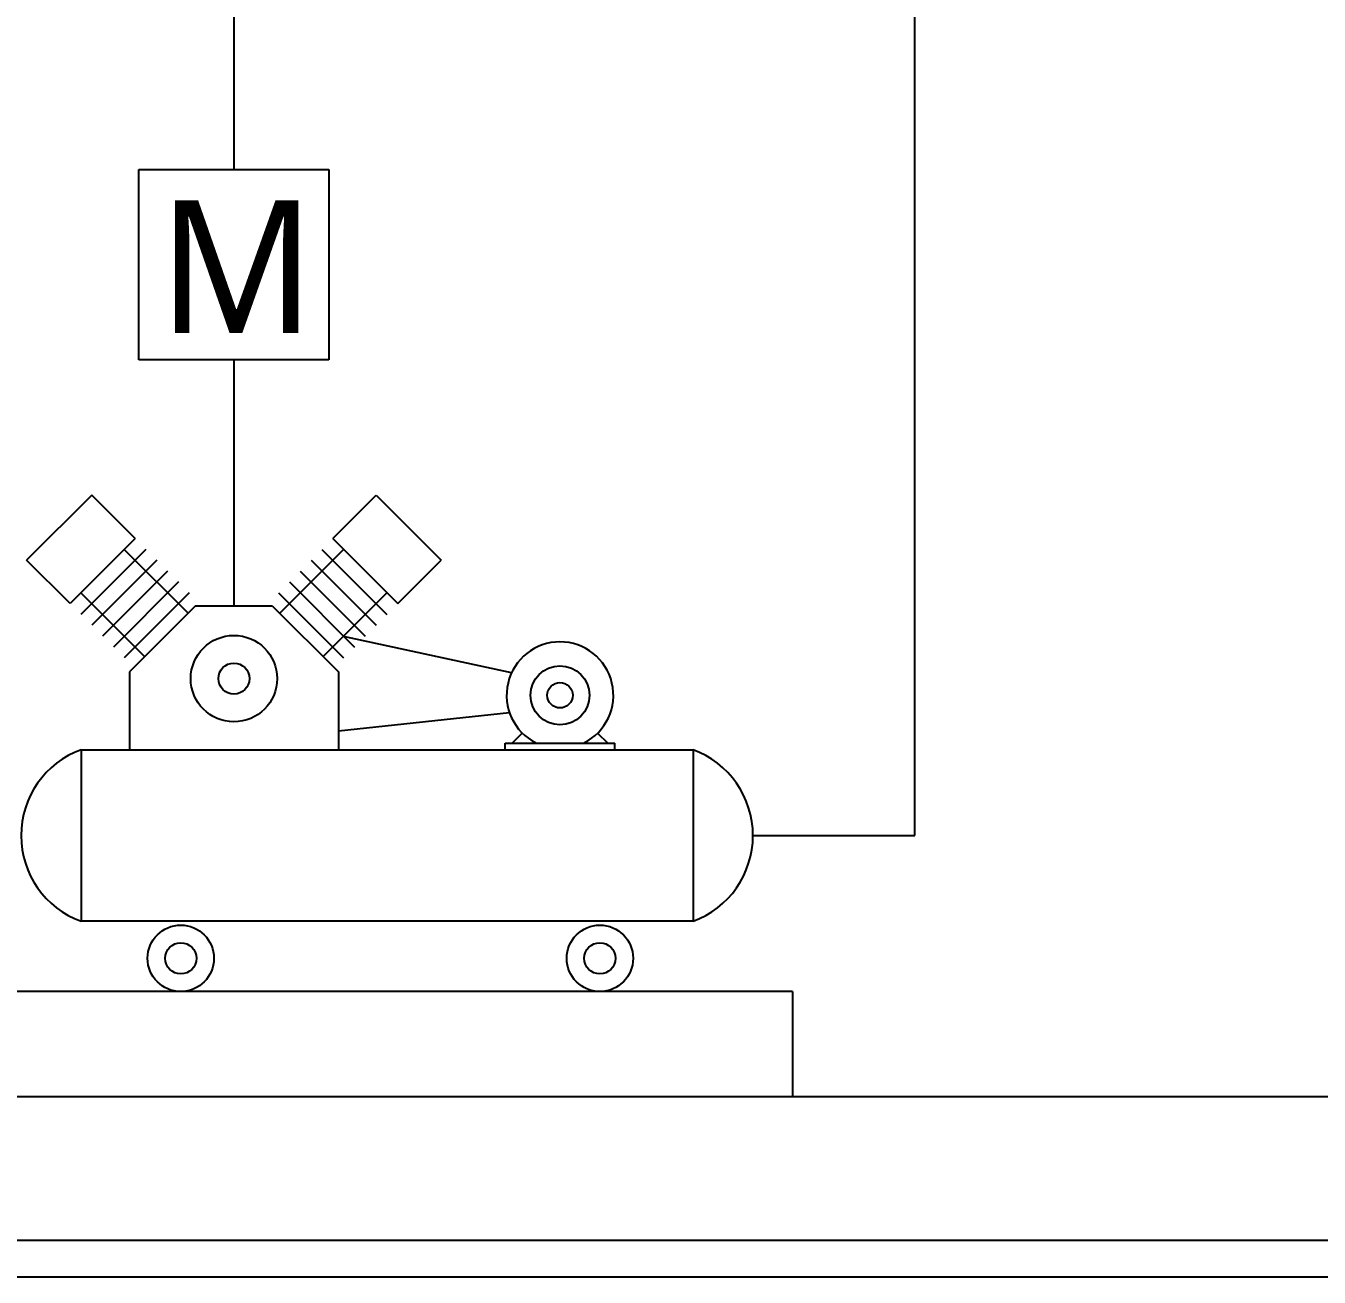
# Model space of a CAD drawing. Header units: millimetres. Extents: x -86 to 11742, y 5229 to 11464.
# Drawn here: x 5295.53 to 5342.66, y 5306.81 to 5352.4 of the extents above; entities that cross this region are included whole.
import ezdxf
from ezdxf.enums import TextEntityAlignment as Align

# ---------------------------------------------------------------- set-up
doc = ezdxf.new("R2010")
doc.units = ezdxf.units.MM
doc.header["$LTSCALE"] = 5
doc.linetypes.add('HIDDEN', pattern=[0.375, 0.25, -0.125])
doc.layers.add('AUTO', color=7, linetype='CONTINUOUS')
doc.layers.add('NARA', color=8, linetype='CONTINUOUS')
doc.styles.add('QQ', font='MALGUN.TTF.TTF')

msp = doc.modelspace()

# ---------------------------------------------------------------- linework, layer by layer
at = {"layer": 'AUTO'}
msp.add_lwpolyline([(5228.72, 5472.933), (5494.764, 5472.933), (5494.764, 5306.809), (5228.72, 5306.809)], close=True, dxfattribs=at)
at = {"layer": 'NARA', "color": 8, "linetype": 'HIDDEN', "ltscale": 40}
for p, q in [((5327.925, 5322.899), (5327.925, 5400.281)), ((5322.028, 5322.899), (5327.925, 5322.899))]:
    msp.add_line(p, q, dxfattribs=at)
at = {"layer": 'NARA', "color": 8, "linetype": 'HIDDEN', "ltscale": 500}
msp.add_line((5303.11, 5365.89), (5303.11, 5347.161), dxfattribs=at)
at = {"layer": 'NARA', "color": 8}
for p, q in [((5299.646, 5340.232), (5299.646, 5347.161)), ((5299.646, 5347.161), (5306.575, 5347.161)), ((5306.575, 5347.161), (5306.575, 5340.232)), ((5306.575, 5340.232), (5299.646, 5340.232)), ((5303.11, 5340.232), (5303.11, 5331.273)), ((5297.926, 5335.299), (5295.556, 5332.929)), ((5299.507, 5333.719), (5297.926, 5335.299)), ((5306.713, 5333.719), (5308.294, 5335.299)), ((5308.294, 5335.299), (5310.664, 5332.929)), ((5299.507, 5333.719), (5297.136, 5331.349)), ((5306.713, 5333.719), (5309.084, 5331.349)), ((5299.902, 5333.324), (5297.531, 5330.953)), ((5301.437, 5330.999), (5299.112, 5333.324)), ((5304.783, 5330.999), (5307.108, 5333.324)), ((5306.318, 5333.324), (5308.689, 5330.953)), ((5297.136, 5331.349), (5295.556, 5332.929)), ((5300.297, 5332.929), (5297.926, 5330.558)), ((5305.923, 5332.929), (5308.294, 5330.558)), ((5309.084, 5331.349), (5310.664, 5332.929)), ((5300.692, 5332.534), (5298.321, 5330.163)), ((5305.528, 5332.534), (5307.899, 5330.163)), ((5301.087, 5332.139), (5298.717, 5329.768)), ((5305.133, 5332.139), (5307.504, 5329.768)), ((5299.856, 5329.418), (5297.531, 5331.744)), ((5301.482, 5331.744), (5299.112, 5329.373)), ((5304.738, 5331.744), (5307.108, 5329.373)), ((5306.364, 5329.418), (5308.689, 5331.744)), ((5301.711, 5331.273), (5299.304, 5328.867)), ((5301.711, 5331.273), (5304.509, 5331.273)), ((5304.509, 5331.273), (5306.916, 5328.867)), ((5313.231, 5328.831), (5307.1, 5330.154)), ((5299.304, 5328.867), (5299.304, 5326.025)), ((5306.916, 5328.867), (5306.916, 5326.025)), ((5313.159, 5327.365), (5306.916, 5326.697)), ((5313.621, 5326.632), (5313.25, 5326.269)), ((5316.368, 5326.632), (5316.739, 5326.269)), ((5312.999, 5326.025), (5312.999, 5326.269)), ((5312.999, 5326.269), (5316.99, 5326.269)), ((5316.99, 5326.025), (5316.99, 5326.269)), ((5297.538, 5326.025), (5319.844, 5326.025)), ((5297.538, 5326.025), (5297.538, 5319.773)), ((5319.844, 5326.025), (5319.844, 5319.773)), ((5319.844, 5319.773), (5297.538, 5319.773)), ((5323.474, 5317.216), (5241.446, 5317.216)), ((5323.474, 5317.216), (5323.474, 5313.39))]:
    msp.add_line(p, q, dxfattribs=at)
msp.add_lwpolyline([(5231.238, 5313.39), (5454.583, 5313.39), (5454.583, 5308.14), (5231.238, 5308.14)], close=True, dxfattribs=at)
for centre, radius in [((5303.11, 5328.617), 1.574), ((5303.11, 5328.617), 0.567), ((5314.995, 5328.01), 1.073), ((5314.995, 5328.01), 0.463), ((5301.174, 5318.425), 1.209), ((5316.449, 5318.425), 1.209), ((5301.174, 5318.425), 0.569), ((5316.449, 5318.425), 0.569)]:
    msp.add_circle(centre, radius, dxfattribs=at)
for centre, radius, start, end in [((5314.995, 5328.01), 1.946, 296.5306, 243.4694), ((5298.682, 5322.899), 3.328, 110.0999, 249.9001), ((5318.7, 5322.899), 3.328, 290.0999, 69.9001)]:
    msp.add_arc(centre, radius, start, end, dxfattribs=at)

# ---------------------------------------------------------------- texts
at = {"layer": 'NARA', "color": 8, "style": 'QQ'}
msp.add_text('M', height=4.836, dxfattribs=at).set_placement((5303.212, 5343.63), align=Align.MIDDLE)

doc.saveas('drawing.dxf')
